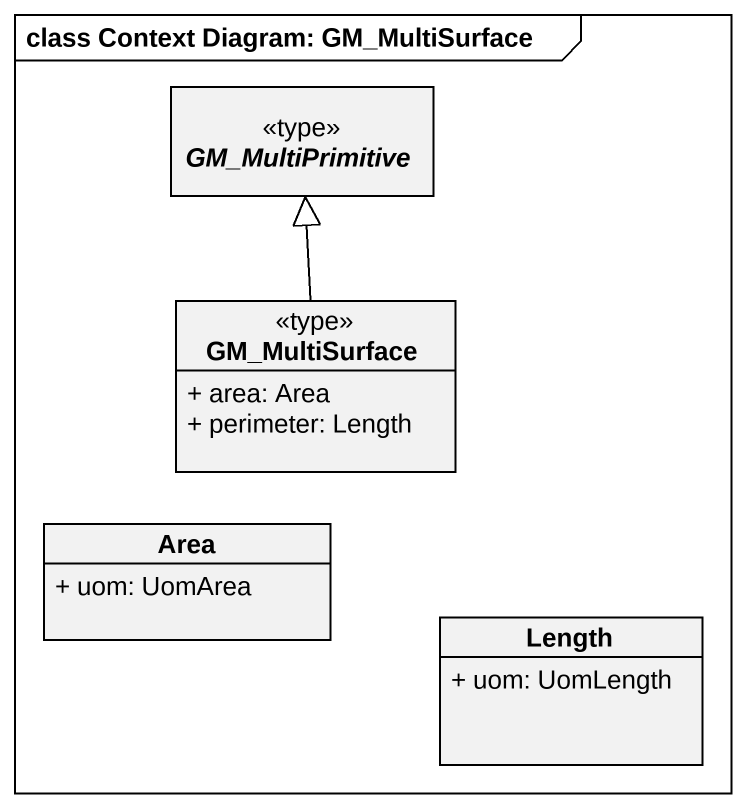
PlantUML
@startuml
mainframe class Context Diagram: GM_MultiSurface
hide circle
hide empty members
skinparam classAttributeIconSize 0
abstract class GM_MultiPrimitive <<type>>
class GM_MultiSurface <<type>> {
  + area: Area
  + perimeter: Length
}
class Area {
  + uom: UomArea
}
class Length {
  + uom: UomLength
}
GM_MultiSurface -up-|> GM_MultiPrimitive
@enduml
